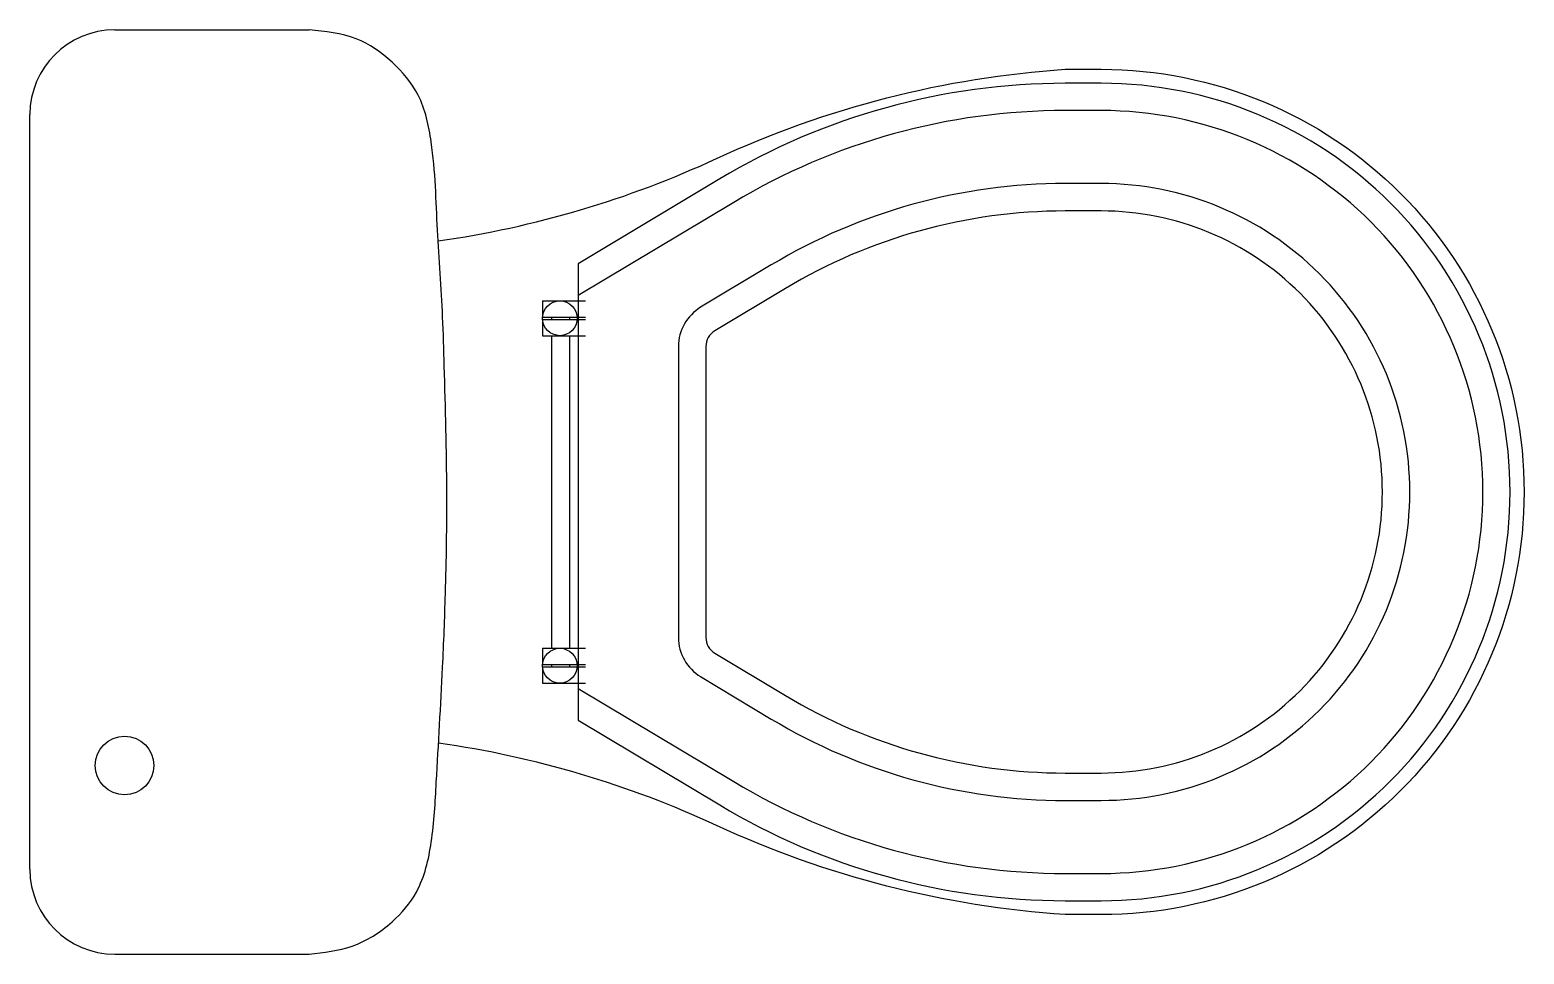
# Model space of a CAD drawing. Header units: millimetres. Extents: x -2990.898 to -2990.245, y 2962.268 to 2962.673.
import ezdxf

# ---------------------------------------------------------------- set-up
doc = ezdxf.new("R2010")
doc.units = ezdxf.units.MM
doc.header["$LTSCALE"] = 10
doc.layers.add('banheiro_louças', color=2, linetype='Continuous')

msp = doc.modelspace()

# ---------------------------------------------------------------- linework, layer by layer
at = {"layer": 'banheiro_louças'}
for p, q in [((-2990.86136, 2962.67286), (-2990.77628, 2962.67286)), ((-2990.89847, 2962.30544), (-2990.89847, 2962.63575)), ((-2990.86136, 2962.26833), (-2990.77628, 2962.26833))]:
    msp.add_line(p, q, dxfattribs=at)
at = {"layer": 'banheiro_louças', "color": 1}
for p, q in [((-2990.6742, 2962.55421), (-2990.6742, 2962.54714)), ((-2990.6742, 2962.55421), (-2990.65533, 2962.55421)), ((-2990.6742, 2962.54714), (-2990.65533, 2962.54714)), ((-2990.6742, 2962.54605), (-2990.65533, 2962.54605)), ((-2990.6742, 2962.54605), (-2990.6742, 2962.539)), ((-2990.67018, 2962.54714), (-2990.67018, 2962.54605)), ((-2990.66231, 2962.54714), (-2990.66231, 2962.54605)), ((-2990.6742, 2962.539), (-2990.65533, 2962.539)), ((-2990.67018, 2962.539), (-2990.67018, 2962.40218)), ((-2990.66231, 2962.539), (-2990.66231, 2962.40218)), ((-2990.6742, 2962.40218), (-2990.6742, 2962.39511)), ((-2990.6742, 2962.40218), (-2990.65533, 2962.40218)), ((-2990.6742, 2962.39511), (-2990.65533, 2962.39511)), ((-2990.6742, 2962.39403), (-2990.6742, 2962.38698)), ((-2990.6742, 2962.39403), (-2990.65533, 2962.39403)), ((-2990.67018, 2962.39511), (-2990.67018, 2962.39403)), ((-2990.66231, 2962.39511), (-2990.66231, 2962.39403)), ((-2990.6742, 2962.38698), (-2990.65533, 2962.38698))]:
    msp.add_line(p, q, dxfattribs=at)
at = {"layer": 'banheiro_louças'}
msp.add_lwpolyline([(-2990.71989, 2962.58046, 0.073194), (-2990.598, 2962.61657, -0.092124), (-2990.44545, 2962.65559), (-2990.4297, 2962.65559, -0.414214), (-2990.2447, 2962.47059, -0.414214), (-2990.4297, 2962.2856), (-2990.44545, 2962.2856, -0.092124), (-2990.598, 2962.32462, 0.073065), (-2990.71967, 2962.36069, 0.073065)], format="xyb", dxfattribs=at)
at = {"layer": 'banheiro_louças', "color": 1}
for points in [[(-2990.4297, 2962.64947), (-2990.44545, 2962.64947, 0.135933), (-2990.59665, 2962.60759), (-2990.65857, 2962.57043), (-2990.65857, 2962.37075), (-2990.59665, 2962.3336, 0.135933), (-2990.44545, 2962.29172), (-2990.4297, 2962.29172, 0.414214), (-2990.25083, 2962.47059, 0.414214)], [(-2990.2947, 2962.47059), (-2990.2947, 2962.47059, 0.414214), (-2990.4297, 2962.60559), (-2990.44545, 2962.60559, 0.135933), (-2990.57408, 2962.56996), (-2990.60499, 2962.55142, 0.263447), (-2990.6147, 2962.53427), (-2990.6147, 2962.40692, 0.263447), (-2990.60499, 2962.38977), (-2990.57408, 2962.37122, 0.135933), (-2990.44545, 2962.3356), (-2990.4297, 2962.3356, 0.414214)], [(-2990.3067, 2962.47059, 0.414214), (-2990.4297, 2962.59359), (-2990.44545, 2962.59359, 0.135933), (-2990.5679, 2962.55967), (-2990.59881, 2962.54113, 0.263447), (-2990.6027, 2962.53427), (-2990.6027, 2962.40692, 0.263447), (-2990.59881, 2962.40006), (-2990.5679, 2962.38151, 0.135933), (-2990.44545, 2962.3476), (-2990.4297, 2962.3476, 0.414214)]]:
    msp.add_lwpolyline(points, format="xyb", close=True, dxfattribs=at)
msp.add_lwpolyline([(-2990.65857, 2962.38465), (-2990.59052, 2962.34381, 0.135933), (-2990.44545, 2962.30363), (-2990.4297, 2962.30363, 0.414214), (-2990.26274, 2962.47059, 0.414214), (-2990.4297, 2962.63755), (-2990.44545, 2962.63755, 0.135933), (-2990.59052, 2962.59737), (-2990.65857, 2962.55654)], format="xyb", dxfattribs=at)
for centre in [(-2990.6666, 2962.54661), (-2990.6666, 2962.39458)]:
    msp.add_circle(centre, 0.0076, dxfattribs=at)
at = {"layer": 'banheiro_louças'}
msp.add_circle((-2990.85703, 2962.3509), 0.01283, dxfattribs=at)
for centre, start, end in [((-2990.86136, 2962.63575), 90, 180), ((-2990.86136, 2962.30544), 180, 270)]:
    msp.add_arc(centre, 0.03711, start, end, dxfattribs=at)
msp.add_open_spline([(-2990.77628, 2962.26833), (-2990.76987, 2962.26905), (-2990.75662, 2962.27053), (-2990.74029, 2962.28097), (-2990.727, 2962.29648), (-2990.72198, 2962.31856), (-2990.72025, 2962.35153), (-2990.71802, 2962.3878), (-2990.71642, 2962.43014), (-2990.71565, 2962.47409), (-2990.71688, 2962.51453), (-2990.71788, 2962.55275), (-2990.72058, 2962.58547), (-2990.72113, 2962.61797), (-2990.72673, 2962.64417), (-2990.73952, 2962.65941), (-2990.75585, 2962.67078), (-2990.76922, 2962.67214), (-2990.77628, 2962.67286)], degree=3, knots=[0, 0, 0, 0, 18.57221, 38.358834, 54.725404, 76.83454, 102.343835, 151.259338, 182.384529, 225.681699, 279.143934, 300.100189, 336.963948, 374.518526, 395.111803, 412.998914, 431.140604, 451.447498, 451.447498, 451.447498, 451.447498], dxfattribs=at)

doc.saveas('drawing.dxf')
